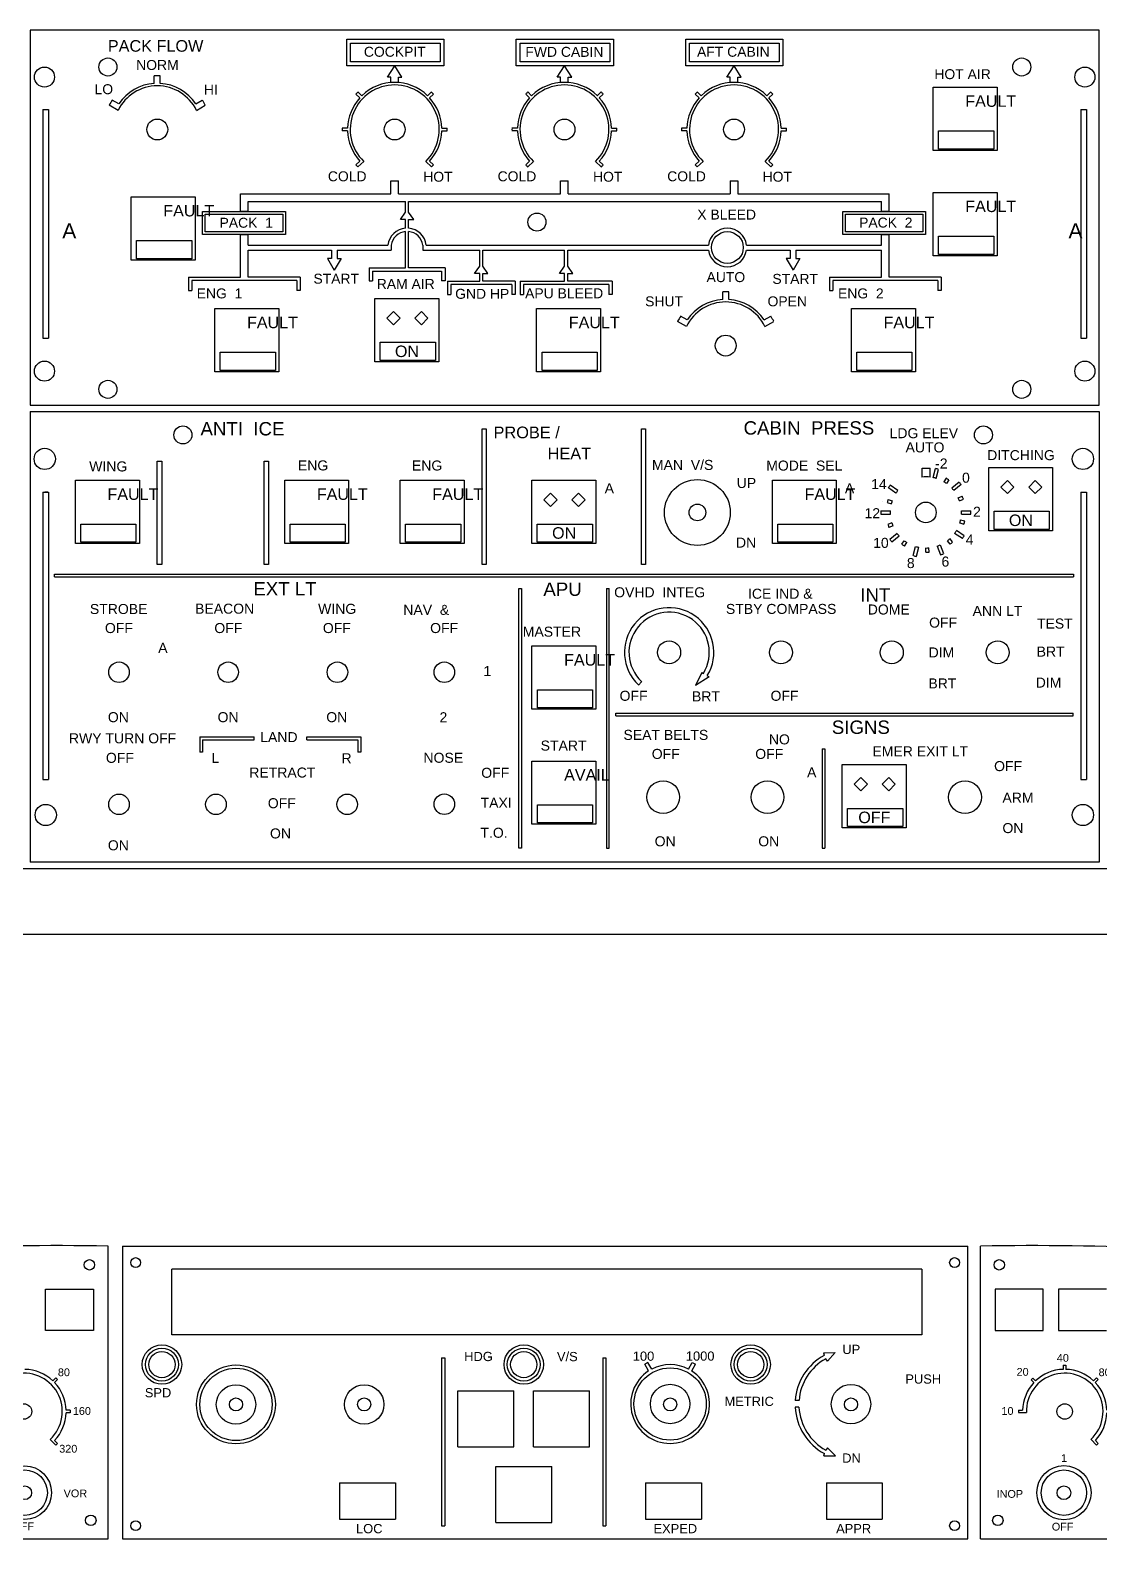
# Model space of a CAD drawing. Extents: x -28 to 311, y -2 to 142.
# Drawn here: x 93.07 to 105.88, y 45.12 to 63.18 of the extents above; entities that cross this region are included whole.
import ezdxf
from ezdxf.enums import TextEntityAlignment as Align

# ---------------------------------------------------------------- set-up
doc = ezdxf.new("R2010")
doc.units = 0
doc.header["$MEASUREMENT"] = 0
doc.layers.get('0').update_dxf_attribs({"linetype": 'CONTINUOUS'})
doc.styles.add('ARIAL', font='arial.ttf', dxfattribs={"height": 3.5})
doc.styles.add('BOBCAD_DEFAULT_FNT', font='ARIAL.TTF', dxfattribs={"height": 2.359074})

msp = doc.modelspace()

# ---------------------------------------------------------------- linework, layer by layer
at = {"color": 5, "linetype": 'CONTINUOUS'}
for p, q in [((93.072, 63.182), (93.072, 58.694)), ((105.867, 63.182), (93.072, 63.182)), ((105.867, 58.694), (105.867, 63.182)), ((103.88, 62.499), (104.646, 62.499)), ((103.88, 61.742), (103.88, 62.499)), ((104.646, 62.499), (104.646, 61.742)), ((104.646, 61.742), (103.88, 61.742)), ((103.88, 61.239), (104.646, 61.239)), ((103.88, 60.482), (103.88, 61.239)), ((104.646, 61.239), (104.646, 60.482)), ((94.28, 61.187), (95.045, 61.187)), ((94.28, 60.43), (94.28, 61.187)), ((95.045, 61.187), (95.045, 60.43)), ((95.045, 60.43), (94.28, 60.43)), ((104.646, 60.482), (103.88, 60.482)), ((97.197, 59.969), (97.963, 59.969)), ((97.197, 59.212), (97.197, 59.969)), ((97.963, 59.969), (97.963, 59.212)), ((95.282, 59.849), (96.047, 59.849)), ((95.282, 59.092), (95.282, 59.849)), ((96.047, 59.849), (96.047, 59.092)), ((99.134, 59.849), (99.9, 59.849)), ((99.134, 59.092), (99.134, 59.849)), ((99.9, 59.849), (99.9, 59.092)), ((102.902, 59.849), (103.668, 59.849)), ((102.902, 59.092), (102.902, 59.849)), ((103.668, 59.849), (103.668, 59.092)), ((96.047, 59.092), (95.282, 59.092)), ((97.963, 59.212), (97.197, 59.212)), ((99.9, 59.092), (99.134, 59.092)), ((103.668, 59.092), (102.902, 59.092)), ((93.072, 58.694), (105.867, 58.694)), ((93.072, 58.615), (105.867, 58.615)), ((93.072, 58.615), (93.072, 53.22)), ((105.867, 58.615), (105.867, 53.22)), ((104.546, 57.946), (105.311, 57.946)), ((104.546, 57.189), (104.546, 57.946)), ((105.311, 57.946), (105.311, 57.189)), ((93.613, 57.794), (94.378, 57.794)), ((93.613, 57.037), (93.613, 57.794)), ((94.378, 57.794), (94.378, 57.037)), ((96.118, 57.794), (96.883, 57.794)), ((96.118, 57.037), (96.118, 57.794)), ((96.883, 57.794), (96.883, 57.037)), ((97.5, 57.794), (98.265, 57.794)), ((97.5, 57.037), (97.5, 57.794)), ((98.265, 57.794), (98.265, 57.037)), ((99.078, 57.794), (99.843, 57.794)), ((99.078, 57.037), (99.078, 57.794)), ((99.843, 57.794), (99.843, 57.037)), ((101.956, 57.794), (102.721, 57.794)), ((101.956, 57.037), (101.956, 57.794)), ((102.721, 57.794), (102.721, 57.037)), ((105.311, 57.189), (104.546, 57.189)), ((94.378, 57.037), (93.613, 57.037)), ((96.883, 57.037), (96.118, 57.037)), ((98.265, 57.037), (97.5, 57.037)), ((99.843, 57.037), (99.078, 57.037)), ((102.721, 57.037), (101.956, 57.037)), ((99.078, 55.81), (99.844, 55.81)), ((99.078, 55.053), (99.078, 55.81)), ((99.844, 55.81), (99.844, 55.053)), ((99.844, 55.053), (99.078, 55.053)), ((99.078, 54.432), (99.844, 54.432)), ((99.078, 53.675), (99.078, 54.432)), ((99.844, 54.432), (99.844, 53.675)), ((102.792, 54.389), (103.557, 54.389)), ((102.792, 53.633), (102.792, 54.389)), ((103.557, 54.389), (103.557, 53.633)), ((99.844, 53.675), (99.078, 53.675)), ((103.557, 53.633), (102.792, 53.633)), ((106.396, 53.141), (92.543, 53.141)), ((105.867, 53.22), (93.072, 53.22)), ((106.581, 52.354), (92.359, 52.354)), ((94.004, 45.12), (94.004, 48.624)), ((94.177, 48.624), (94.177, 45.12)), ((94.177, 48.624), (104.295, 48.624)), ((104.295, 45.12), (104.295, 48.624)), ((104.448, 45.12), (104.448, 48.624)), ((94.767, 47.561), (94.767, 48.348)), ((103.743, 48.348), (94.767, 48.348)), ((103.743, 48.348), (103.743, 47.561)), ((93.254, 48.108), (93.828, 48.108)), ((93.254, 47.615), (93.254, 48.108)), ((93.828, 48.108), (93.828, 47.615)), ((105.199, 48.108), (104.624, 48.108)), ((104.624, 48.108), (104.624, 47.615)), ((105.199, 47.615), (105.199, 48.108)), ((105.956, 48.108), (105.382, 48.108)), ((105.382, 48.108), (105.382, 47.615)), ((93.828, 47.615), (93.254, 47.615)), ((103.743, 47.561), (94.767, 47.561)), ((104.624, 47.615), (105.199, 47.615)), ((105.382, 47.615), (105.956, 47.615)), ((98.192, 46.891), (98.862, 46.891)), ((98.192, 46.222), (98.192, 46.891)), ((98.862, 46.222), (98.862, 46.891)), ((99.098, 46.222), (99.098, 46.891)), ((99.098, 46.891), (99.767, 46.891)), ((99.767, 46.222), (99.767, 46.891)), ((98.192, 46.222), (98.862, 46.222)), ((99.098, 46.222), (99.767, 46.222)), ((98.645, 45.986), (99.314, 45.986)), ((98.645, 45.317), (98.645, 45.986)), ((99.314, 45.317), (99.314, 45.986)), ((96.775, 45.789), (96.775, 45.356)), ((96.775, 45.789), (97.444, 45.789)), ((97.444, 45.789), (97.444, 45.356)), ((100.436, 45.789), (100.436, 45.356)), ((100.436, 45.789), (101.106, 45.789)), ((101.106, 45.789), (101.106, 45.356)), ((102.602, 45.789), (102.602, 45.356)), ((102.602, 45.789), (103.271, 45.789)), ((103.271, 45.789), (103.271, 45.356)), ((96.775, 45.356), (97.444, 45.356)), ((100.436, 45.356), (101.106, 45.356)), ((102.602, 45.356), (103.271, 45.356)), ((98.645, 45.317), (99.314, 45.317)), ((87.893, 45.12), (94.004, 45.12)), ((94.177, 45.12), (104.295, 45.12)), ((104.448, 45.12), (110.559, 45.12))]:
    msp.add_line(p, q, dxfattribs=at)
at = {"color": 1, "linetype": 'CONTINUOUS'}
for p, q in [((96.861, 63.073), (98.024, 63.073)), ((96.861, 62.757), (96.861, 63.073)), ((98.024, 63.073), (98.024, 62.757)), ((98.89, 63.073), (100.053, 63.073)), ((98.89, 62.757), (98.89, 63.073)), ((100.053, 63.073), (100.053, 62.757)), ((100.92, 63.073), (102.083, 63.073)), ((100.92, 62.757), (100.92, 63.073)), ((102.083, 63.073), (102.083, 62.757)), ((96.906, 63.028), (97.98, 63.028)), ((96.906, 62.801), (96.906, 63.028)), ((97.98, 63.028), (97.98, 62.801)), ((98.935, 63.028), (100.009, 63.028)), ((98.935, 62.801), (98.935, 63.028)), ((100.009, 63.028), (100.009, 62.801)), ((100.965, 63.028), (102.038, 63.028)), ((100.965, 62.801), (100.965, 63.028)), ((102.038, 63.028), (102.038, 62.801)), ((98.024, 62.757), (96.861, 62.757)), ((97.98, 62.801), (96.906, 62.801)), ((97.347, 62.62), (97.435, 62.757)), ((97.522, 62.62), (97.435, 62.757)), ((100.053, 62.757), (98.89, 62.757)), ((100.009, 62.801), (98.935, 62.801)), ((99.379, 62.62), (99.467, 62.757)), ((99.554, 62.62), (99.467, 62.757)), ((102.083, 62.757), (100.92, 62.757)), ((102.038, 62.801), (100.965, 62.801)), ((101.409, 62.62), (101.497, 62.757)), ((101.584, 62.62), (101.497, 62.757)), ((94.556, 62.545), (94.556, 62.636)), ((94.629, 62.545), (94.629, 62.636)), ((97.389, 62.62), (97.347, 62.62)), ((97.389, 62.555), (97.389, 62.62)), ((97.481, 62.62), (97.522, 62.62)), ((97.481, 62.555), (97.481, 62.62)), ((99.421, 62.62), (99.379, 62.62)), ((99.421, 62.555), (99.421, 62.62)), ((99.513, 62.62), (99.554, 62.62)), ((99.513, 62.555), (99.513, 62.62)), ((101.451, 62.62), (101.409, 62.62)), ((101.451, 62.555), (101.451, 62.62)), ((101.543, 62.62), (101.584, 62.62)), ((101.543, 62.555), (101.543, 62.62)), ((94.132, 62.301), (94.054, 62.346)), ((95.053, 62.301), (95.131, 62.346)), ((97.017, 62.372), (96.971, 62.417)), ((97.041, 62.397), (96.995, 62.442)), ((97.828, 62.397), (97.875, 62.442)), ((97.852, 62.372), (97.899, 62.417)), ((99.049, 62.372), (99.003, 62.417)), ((99.073, 62.397), (99.027, 62.442)), ((99.86, 62.397), (99.907, 62.442)), ((99.884, 62.372), (99.93, 62.417)), ((101.079, 62.372), (101.033, 62.417)), ((101.103, 62.397), (101.057, 62.442)), ((101.89, 62.397), (101.937, 62.442)), ((101.914, 62.372), (101.961, 62.417)), ((93.221, 62.233), (93.291, 62.233)), ((93.221, 62.233), (93.221, 59.494)), ((93.291, 62.233), (93.291, 59.494)), ((94.123, 62.222), (94.018, 62.283)), ((95.062, 62.222), (95.167, 62.283)), ((105.648, 62.233), (105.718, 62.233)), ((105.648, 62.233), (105.648, 59.494)), ((105.718, 62.233), (105.718, 59.494)), ((96.871, 62.01), (96.807, 62.01)), ((96.871, 61.976), (96.807, 61.976)), ((97.999, 62.01), (98.063, 62.01)), ((97.999, 61.976), (98.063, 61.976)), ((98.903, 62.01), (98.839, 62.01)), ((98.903, 61.976), (98.839, 61.976)), ((100.031, 62.01), (100.095, 62.01)), ((100.031, 61.976), (100.095, 61.976)), ((100.933, 62.01), (100.869, 62.01)), ((100.933, 61.976), (100.869, 61.976)), ((102.061, 62.01), (102.125, 62.01)), ((102.061, 61.976), (102.125, 61.976)), ((103.944, 61.975), (104.605, 61.975)), ((103.944, 61.759), (103.944, 61.975)), ((104.605, 61.975), (104.605, 61.759)), ((97.017, 61.614), (96.971, 61.569)), ((97.064, 61.611), (96.995, 61.544)), ((97.806, 61.611), (97.875, 61.544)), ((97.852, 61.614), (97.899, 61.569)), ((99.049, 61.614), (99.003, 61.569)), ((99.096, 61.611), (99.027, 61.544)), ((99.838, 61.611), (99.907, 61.544)), ((99.884, 61.614), (99.93, 61.569)), ((101.079, 61.614), (101.033, 61.569)), ((101.126, 61.611), (101.057, 61.544)), ((101.868, 61.611), (101.937, 61.544)), ((101.914, 61.614), (101.961, 61.569)), ((104.605, 61.759), (103.944, 61.759)), ((97.389, 61.224), (97.389, 61.377)), ((97.389, 61.377), (97.481, 61.377)), ((97.481, 61.224), (97.481, 61.377)), ((99.421, 61.224), (99.421, 61.377)), ((99.421, 61.377), (99.513, 61.377)), ((99.513, 61.224), (99.513, 61.377)), ((101.451, 61.377), (101.543, 61.377)), ((101.451, 61.377), (101.451, 61.224)), ((101.543, 61.377), (101.543, 61.224)), ((95.589, 61.015), (95.589, 61.224)), ((95.682, 61.015), (95.682, 61.13)), ((97.565, 61.004), (97.565, 61.13)), ((97.602, 61.004), (97.602, 61.13)), ((97.602, 61.13), (103.262, 61.13)), ((99.513, 61.224), (101.451, 61.224)), ((101.543, 61.224), (103.355, 61.224)), ((103.262, 61.014), (103.262, 61.13)), ((103.355, 61.014), (103.355, 61.224)), ((95.135, 61.013), (96.126, 61.013)), ((95.135, 60.735), (95.135, 61.013)), ((95.168, 60.981), (96.094, 60.981)), ((95.168, 60.767), (95.168, 60.981)), ((95.589, 61.015), (95.682, 61.015)), ((96.094, 60.981), (96.094, 60.767)), ((96.126, 61.013), (96.126, 60.735)), ((102.799, 61.013), (103.79, 61.013)), ((102.799, 60.735), (102.799, 61.013)), ((102.831, 60.981), (103.757, 60.981)), ((102.831, 60.767), (102.831, 60.981)), ((103.262, 61.014), (103.355, 61.014)), ((103.757, 60.981), (103.757, 60.767)), ((103.79, 61.013), (103.79, 60.735)), ((96.126, 60.735), (95.135, 60.735)), ((96.094, 60.767), (95.168, 60.767)), ((95.589, 60.224), (95.589, 60.734)), ((95.589, 60.734), (95.682, 60.734)), ((95.682, 60.609), (95.682, 60.734)), ((97.565, 60.337), (97.565, 60.772)), ((97.602, 60.337), (97.602, 60.772)), ((103.79, 60.735), (102.799, 60.735)), ((103.757, 60.767), (102.831, 60.767)), ((103.262, 60.609), (103.262, 60.734)), ((103.262, 60.734), (103.355, 60.734)), ((103.355, 60.225), (103.355, 60.734)), ((103.944, 60.715), (104.605, 60.715)), ((103.944, 60.498), (103.944, 60.715)), ((104.605, 60.715), (104.605, 60.498)), ((94.344, 60.663), (95.005, 60.663)), ((94.344, 60.446), (94.344, 60.663)), ((95.005, 60.663), (95.005, 60.446)), ((95.682, 60.609), (97.353, 60.609)), ((95.682, 60.224), (95.682, 60.548)), ((95.682, 60.548), (96.679, 60.548)), ((96.679, 60.548), (96.679, 60.45)), ((96.745, 60.548), (96.745, 60.45)), ((96.745, 60.548), (97.393, 60.548)), ((97.773, 60.548), (98.452, 60.548)), ((97.813, 60.609), (101.19, 60.609)), ((98.452, 60.358), (98.452, 60.548)), ((98.489, 60.358), (98.489, 60.548)), ((98.489, 60.548), (99.469, 60.548)), ((99.469, 60.358), (99.469, 60.548)), ((99.506, 60.358), (99.506, 60.548)), ((99.506, 60.548), (101.19, 60.548)), ((101.645, 60.548), (102.17, 60.548)), ((101.646, 60.609), (103.262, 60.609)), ((102.236, 60.548), (103.262, 60.548)), ((103.262, 60.225), (103.262, 60.548)), ((95.005, 60.446), (94.344, 60.446)), ((97.13, 60.337), (97.565, 60.337)), ((97.13, 60.337), (97.13, 60.179)), ((98.037, 60.337), (97.602, 60.337)), ((98.037, 60.337), (98.037, 60.179)), ((104.605, 60.498), (103.944, 60.498)), ((94.968, 60.224), (95.589, 60.224)), ((94.968, 60.224), (94.968, 60.066)), ((95.008, 60.185), (95.008, 60.066)), ((96.263, 60.185), (95.008, 60.185)), ((96.302, 60.224), (95.682, 60.224)), ((96.263, 60.185), (96.263, 60.066)), ((96.302, 60.224), (96.302, 60.066)), ((97.13, 60.179), (97.169, 60.179)), ((97.169, 60.297), (97.169, 60.179)), ((97.169, 60.297), (97.997, 60.297)), ((97.997, 60.297), (97.997, 60.179)), ((98.037, 60.179), (97.997, 60.179)), ((98.065, 60.176), (98.452, 60.176)), ((98.065, 60.176), (98.065, 60.018)), ((98.452, 60.176), (98.452, 60.269)), ((98.489, 60.176), (98.489, 60.269)), ((98.876, 60.176), (98.489, 60.176)), ((98.876, 60.176), (98.876, 60.018)), ((98.935, 60.176), (99.469, 60.176)), ((98.935, 60.176), (98.935, 60.018)), ((99.469, 60.176), (99.469, 60.269)), ((99.506, 60.176), (99.506, 60.269)), ((100.039, 60.176), (99.506, 60.176)), ((100.039, 60.176), (100.039, 60.018)), ((102.641, 60.225), (103.262, 60.225)), ((102.641, 60.225), (102.641, 60.066)), ((102.681, 60.185), (102.681, 60.066)), ((103.936, 60.185), (102.681, 60.185)), ((103.975, 60.225), (103.355, 60.225)), ((103.936, 60.185), (103.936, 60.066)), ((103.975, 60.225), (103.975, 60.066)), ((94.968, 60.066), (95.008, 60.066)), ((96.302, 60.066), (96.263, 60.066)), ((98.065, 60.018), (98.105, 60.018)), ((98.105, 60.136), (98.105, 60.018)), ((98.836, 60.136), (98.105, 60.136)), ((98.836, 60.136), (98.836, 60.018)), ((98.876, 60.018), (98.836, 60.018)), ((98.935, 60.018), (98.975, 60.018)), ((98.975, 60.136), (98.975, 60.018)), ((99.999, 60.136), (98.975, 60.136)), ((99.999, 60.136), (99.999, 60.018)), ((100.039, 60.018), (99.999, 60.018)), ((101.361, 59.958), (101.361, 60.049)), ((101.433, 59.958), (101.433, 60.049)), ((102.641, 60.066), (102.681, 60.066)), ((103.975, 60.066), (103.936, 60.066)), ((97.42, 59.813), (97.342, 59.734)), ((97.42, 59.813), (97.499, 59.734)), ((97.754, 59.813), (97.676, 59.734)), ((97.754, 59.813), (97.833, 59.734)), ((97.342, 59.734), (97.42, 59.656)), ((97.499, 59.734), (97.42, 59.656)), ((97.676, 59.734), (97.754, 59.656)), ((97.833, 59.734), (97.754, 59.656)), ((100.928, 59.635), (100.822, 59.696)), ((100.937, 59.713), (100.858, 59.759)), ((101.857, 59.713), (101.936, 59.759)), ((101.866, 59.635), (101.972, 59.696)), ((93.221, 59.494), (93.291, 59.494)), ((97.262, 59.445), (97.922, 59.445)), ((97.262, 59.228), (97.262, 59.445)), ((97.922, 59.445), (97.922, 59.228)), ((105.648, 59.494), (105.718, 59.494)), ((95.346, 59.325), (96.007, 59.325)), ((95.346, 59.108), (95.346, 59.325)), ((96.007, 59.325), (96.007, 59.108)), ((99.199, 59.325), (99.859, 59.325)), ((99.199, 59.108), (99.199, 59.325)), ((99.859, 59.325), (99.859, 59.108)), ((102.966, 59.325), (103.627, 59.325)), ((102.966, 59.108), (102.966, 59.325)), ((103.627, 59.325), (103.627, 59.108)), ((96.007, 59.108), (95.346, 59.108)), ((97.922, 59.228), (97.262, 59.228)), ((99.859, 59.108), (99.199, 59.108)), ((103.627, 59.108), (102.966, 59.108)), ((98.482, 58.408), (98.531, 58.408)), ((98.482, 56.783), (98.482, 58.408)), ((98.531, 58.408), (98.531, 56.783)), ((100.391, 58.408), (100.439, 58.408)), ((100.391, 56.783), (100.391, 58.408)), ((100.439, 58.408), (100.439, 56.783)), ((94.592, 58.021), (94.647, 58.021)), ((94.592, 56.784), (94.592, 58.021)), ((94.647, 58.021), (94.647, 56.784)), ((95.871, 58.021), (95.926, 58.021)), ((95.871, 56.784), (95.871, 58.021)), ((95.926, 58.021), (95.926, 56.784)), ((103.747, 57.832), (103.747, 57.939)), ((103.747, 57.939), (103.844, 57.939)), ((103.843, 57.831), (103.844, 57.939)), ((103.88, 57.825), (103.908, 57.934)), ((103.917, 57.815), (103.945, 57.924)), ((104.036, 57.819), (104.008, 57.776)), ((93.221, 57.649), (93.291, 57.649)), ((93.221, 57.649), (93.221, 54.21)), ((93.281, 57.649), (93.248, 57.649)), ((93.291, 57.649), (93.291, 54.21)), ((99.301, 57.638), (99.222, 57.559)), ((99.301, 57.638), (99.379, 57.559)), ((99.635, 57.638), (99.556, 57.559)), ((99.635, 57.638), (99.713, 57.559)), ((103.435, 57.639), (103.344, 57.704)), ((103.458, 57.67), (103.366, 57.736)), ((104.069, 57.798), (104.041, 57.755)), ((104.19, 57.772), (104.104, 57.699)), ((104.215, 57.743), (104.129, 57.67)), ((104.769, 57.79), (104.69, 57.712)), ((104.69, 57.712), (104.769, 57.633)), ((104.769, 57.79), (104.847, 57.712)), ((104.847, 57.712), (104.769, 57.633)), ((105.103, 57.79), (105.024, 57.712)), ((105.024, 57.712), (105.103, 57.633)), ((105.103, 57.79), (105.181, 57.712)), ((105.181, 57.712), (105.103, 57.633)), ((105.648, 57.649), (105.648, 54.21)), ((105.648, 57.649), (105.718, 57.649)), ((105.718, 57.649), (105.718, 54.21)), ((99.222, 57.559), (99.301, 57.481)), ((99.379, 57.559), (99.301, 57.481)), ((99.556, 57.559), (99.635, 57.481)), ((99.713, 57.559), (99.635, 57.481)), ((103.272, 57.543), (103.272, 57.543)), ((103.33, 57.526), (103.38, 57.511)), ((103.341, 57.563), (103.391, 57.548)), ((104.181, 57.583), (104.229, 57.602)), ((104.195, 57.547), (104.243, 57.566)), ((93.677, 57.269), (94.338, 57.269)), ((93.677, 57.053), (93.677, 57.269)), ((94.338, 57.269), (94.338, 57.053)), ((96.182, 57.269), (96.843, 57.269)), ((96.182, 57.053), (96.182, 57.269)), ((96.843, 57.269), (96.843, 57.053)), ((97.564, 57.269), (98.225, 57.269)), ((97.564, 57.053), (97.564, 57.269)), ((98.225, 57.269), (98.225, 57.053)), ((99.142, 57.269), (99.803, 57.269)), ((99.142, 57.053), (99.142, 57.269)), ((99.803, 57.269), (99.803, 57.053)), ((102.02, 57.269), (102.681, 57.269)), ((102.02, 57.053), (102.02, 57.269)), ((102.681, 57.269), (102.681, 57.053)), ((103.256, 57.428), (103.368, 57.428)), ((103.256, 57.389), (103.368, 57.389)), ((103.386, 57.283), (103.338, 57.265)), ((104.199, 57.282), (104.249, 57.269)), ((104.209, 57.319), (104.259, 57.306)), ((104.218, 57.428), (104.33, 57.428)), ((104.218, 57.389), (104.33, 57.389)), ((104.61, 57.422), (105.271, 57.422)), ((104.61, 57.205), (104.61, 57.422)), ((105.271, 57.422), (105.271, 57.205)), ((103.4, 57.246), (103.351, 57.229)), ((103.361, 57.088), (103.449, 57.158)), ((103.385, 57.057), (103.473, 57.128)), ((104.114, 57.055), (104.08, 57.095)), ((104.23, 57.095), (104.137, 57.157)), ((104.252, 57.127), (104.158, 57.19)), ((105.271, 57.205), (104.61, 57.205)), ((94.338, 57.053), (93.677, 57.053)), ((96.843, 57.053), (96.182, 57.053)), ((98.225, 57.053), (97.564, 57.053)), ((99.803, 57.053), (99.142, 57.053)), ((102.681, 57.053), (102.02, 57.053)), ((103.505, 57.028), (103.534, 57.07)), ((103.537, 57.006), (103.566, 57.048)), ((103.643, 56.892), (103.671, 57.001)), ((103.681, 56.883), (103.708, 56.991)), ((103.794, 56.931), (103.792, 56.983)), ((103.833, 56.933), (103.83, 56.985)), ((103.929, 57.005), (103.97, 56.901)), ((103.965, 57.019), (104.006, 56.915)), ((104.084, 57.03), (104.051, 57.07)), ((94.647, 56.784), (94.592, 56.784)), ((95.926, 56.784), (95.871, 56.784)), ((98.531, 56.783), (98.482, 56.783)), ((100.439, 56.783), (100.391, 56.783)), ((93.363, 56.67), (105.56, 56.67)), ((93.363, 56.638), (93.363, 56.67)), ((93.363, 56.638), (105.56, 56.638)), ((105.56, 56.67), (105.56, 56.638)), ((98.919, 53.39), (98.919, 56.498)), ((98.919, 56.498), (98.952, 56.498)), ((98.952, 56.498), (98.952, 53.39)), ((99.97, 56.498), (99.97, 53.39)), ((99.97, 56.498), (100.003, 56.498)), ((100.003, 53.39), (100.003, 56.498)), ((101.112, 55.491), (101.036, 55.335)), ((101.112, 55.491), (101.13, 55.481)), ((101.177, 55.454), (101.2, 55.441)), ((99.143, 55.285), (99.803, 55.285)), ((99.143, 55.069), (99.143, 55.285)), ((99.803, 55.285), (99.803, 55.069)), ((100.391, 55.381), (100.354, 55.342)), ((101.2, 55.441), (101.036, 55.335)), ((99.803, 55.069), (99.143, 55.069)), ((100.082, 55.005), (105.556, 55.005)), ((100.082, 54.972), (100.082, 55.005)), ((100.082, 54.972), (105.556, 54.972)), ((105.556, 54.972), (105.556, 55.005)), ((95.102, 54.72), (95.752, 54.72)), ((95.102, 54.72), (95.102, 54.539)), ((95.135, 54.686), (95.752, 54.686)), ((95.135, 54.686), (95.135, 54.539)), ((95.752, 54.686), (95.752, 54.72)), ((96.382, 54.686), (96.382, 54.72)), ((96.382, 54.72), (97.028, 54.72)), ((96.382, 54.686), (96.995, 54.686)), ((96.995, 54.686), (96.995, 54.539)), ((97.028, 54.72), (97.028, 54.539)), ((102.552, 54.578), (102.552, 53.39)), ((102.552, 54.578), (102.585, 54.578)), ((102.585, 54.578), (102.585, 53.39)), ((95.135, 54.539), (95.102, 54.539)), ((97.028, 54.539), (96.995, 54.539)), ((93.221, 54.21), (93.291, 54.21)), ((103.015, 54.233), (102.936, 54.155)), ((103.015, 54.233), (103.093, 54.155)), ((103.349, 54.233), (103.27, 54.155)), ((103.349, 54.233), (103.427, 54.155)), ((105.648, 54.21), (105.718, 54.21)), ((102.936, 54.155), (103.015, 54.076)), ((103.093, 54.155), (103.015, 54.076)), ((103.27, 54.155), (103.349, 54.076)), ((103.427, 54.155), (103.349, 54.076)), ((99.143, 53.908), (99.803, 53.908)), ((99.143, 53.692), (99.143, 53.908)), ((99.803, 53.908), (99.803, 53.692)), ((102.856, 53.865), (103.517, 53.865)), ((102.856, 53.649), (102.856, 53.865)), ((103.517, 53.865), (103.517, 53.649)), ((99.803, 53.692), (99.143, 53.692)), ((103.517, 53.649), (102.856, 53.649)), ((98.952, 53.39), (98.919, 53.39)), ((99.97, 53.39), (100.003, 53.39)), ((102.552, 53.39), (102.585, 53.39)), ((102.569, 47.345), (102.707, 47.352)), ((102.569, 47.345), (102.577, 47.317)), ((102.615, 47.248), (102.707, 47.352)), ((97.995, 47.285), (97.995, 45.277)), ((97.995, 47.285), (98.035, 47.285)), ((98.035, 47.285), (98.035, 45.277)), ((99.925, 47.285), (99.925, 45.277)), ((99.925, 47.285), (99.964, 47.285)), ((99.964, 47.285), (99.964, 45.277)), ((100.466, 47.231), (100.428, 47.209)), ((100.474, 47.13), (100.428, 47.209)), ((100.512, 47.152), (100.466, 47.231)), ((100.952, 47.152), (100.997, 47.231)), ((100.99, 47.13), (101.035, 47.209)), ((100.997, 47.231), (101.035, 47.209)), ((102.615, 47.248), (102.596, 47.276)), ((105.438, 47.198), (105.438, 47.149)), ((105.438, 47.198), (105.467, 47.198)), ((105.467, 47.198), (105.467, 47.149)), ((93.378, 47.047), (93.343, 47.012)), ((93.398, 47.027), (93.363, 46.992)), ((93.378, 47.047), (93.398, 47.027)), ((105.052, 47.025), (105.072, 47.045)), ((105.052, 47.025), (105.087, 46.99)), ((105.072, 47.045), (105.107, 47.01)), ((105.836, 47.047), (105.801, 47.012)), ((105.856, 47.027), (105.821, 46.992)), ((105.836, 47.047), (105.856, 47.027)), ((93.551, 46.659), (93.502, 46.659)), ((93.551, 46.63), (93.502, 46.63)), ((93.551, 46.659), (93.551, 46.63)), ((102.274, 46.695), (102.228, 46.695)), ((102.274, 46.776), (102.229, 46.776)), ((104.901, 46.661), (104.901, 46.632)), ((104.901, 46.661), (104.951, 46.661)), ((104.901, 46.632), (104.996, 46.632)), ((93.379, 46.243), (93.312, 46.31)), ((93.399, 46.263), (93.364, 46.298)), ((93.379, 46.243), (93.399, 46.263)), ((105.837, 46.243), (105.77, 46.31)), ((105.857, 46.263), (105.822, 46.298)), ((105.837, 46.243), (105.857, 46.263)), ((102.572, 46.113), (102.579, 46.14)), ((102.572, 46.113), (102.711, 46.113)), ((102.614, 46.211), (102.596, 46.183)), ((102.614, 46.211), (102.711, 46.113)), ((97.995, 45.277), (98.035, 45.277)), ((99.925, 45.277), (99.964, 45.277))]:
    msp.add_line(p, q, dxfattribs=at)
at = {"color": 3, "linetype": 'CONTINUOUS'}
for p, q in [((95.589, 61.224), (97.389, 61.224)), ((95.682, 61.13), (97.565, 61.13)), ((97.481, 61.224), (99.421, 61.224)), ((97.503, 60.915), (97.565, 61.004)), ((97.565, 60.915), (97.503, 60.915)), ((97.565, 60.811), (97.565, 60.915)), ((97.663, 60.915), (97.602, 61.004)), ((97.602, 60.915), (97.663, 60.915)), ((97.602, 60.811), (97.602, 60.915)), ((97.565, 60.58), (97.565, 60.772)), ((97.393, 60.609), (97.393, 60.548)), ((97.773, 60.609), (97.773, 60.548)), ((102.17, 60.548), (102.17, 60.45)), ((102.236, 60.548), (102.236, 60.45)), ((96.679, 60.45), (96.631, 60.45)), ((96.631, 60.45), (96.712, 60.308)), ((96.793, 60.45), (96.712, 60.308)), ((96.745, 60.45), (96.793, 60.45)), ((98.391, 60.269), (98.452, 60.358)), ((98.55, 60.269), (98.489, 60.358)), ((99.407, 60.269), (99.469, 60.358)), ((99.567, 60.269), (99.506, 60.358)), ((102.17, 60.45), (102.122, 60.45)), ((102.122, 60.45), (102.203, 60.308)), ((102.283, 60.45), (102.203, 60.308)), ((102.236, 60.45), (102.283, 60.45)), ((98.452, 60.269), (98.391, 60.269)), ((98.489, 60.269), (98.55, 60.269)), ((99.469, 60.269), (99.407, 60.269)), ((99.506, 60.269), (99.567, 60.269))]:
    msp.add_line(p, q, dxfattribs=at)
at = {"color": 7, "linetype": 'CONTINUOUS'}
for centre, radius in [((93.242, 62.621), 0.12), ((94.002, 62.741), 0.108), ((104.941, 62.741), 0.108), ((105.697, 62.621), 0.12), ((93.242, 59.1), 0.12), ((105.697, 59.1), 0.12), ((94.002, 58.882), 0.108), ((104.941, 58.882), 0.108), ((94.9, 58.336), 0.108), ((104.482, 58.336), 0.108), ((93.246, 58.049), 0.127), ((105.673, 58.049), 0.127), ((93.258, 53.786), 0.127), ((105.673, 53.786), 0.127), ((93.78, 48.4), 0.0625), ((104.672, 48.4), 0.0625), ((92.997, 46.644), 0.0927), ((93.006, 45.672), 0.0822), ((93.797, 45.341), 0.0625), ((104.655, 45.341), 0.0625)]:
    msp.add_circle(centre, radius, dxfattribs=at)
at = {"color": 5, "linetype": 'CONTINUOUS'}
for centre, radius in [((94.593, 61.993), 0.125), ((97.435, 61.993), 0.125), ((99.467, 61.993), 0.125), ((101.497, 61.993), 0.125), ((99.138, 60.884), 0.108), ((101.397, 59.406), 0.125), ((101.058, 57.408), 0.1), ((103.793, 57.408), 0.124), ((100.72, 55.733), 0.138), ((102.059, 55.733), 0.138), ((103.385, 55.733), 0.138), ((104.653, 55.733), 0.138), ((94.135, 55.495), 0.123), ((95.441, 55.495), 0.123), ((96.749, 55.495), 0.123), ((98.029, 55.495), 0.123), ((100.648, 54), 0.196), ((101.898, 54), 0.196), ((104.262, 54), 0.196), ((94.135, 53.913), 0.123), ((95.295, 53.913), 0.123), ((96.866, 53.913), 0.123), ((98.029, 53.915), 0.123), ((94.334, 48.427), 0.0591), ((104.137, 48.427), 0.0591), ((94.649, 47.206), 0.157), ((98.98, 47.206), 0.157), ((101.696, 47.206), 0.157), ((95.535, 46.729), 0.236), ((97.07, 46.729), 0.236), ((100.732, 46.734), 0.236), ((102.897, 46.733), 0.236), ((95.535, 46.729), 0.0787), ((97.07, 46.729), 0.0787), ((100.732, 46.729), 0.0787), ((102.897, 46.729), 0.0787), ((105.455, 46.644), 0.0927), ((105.446, 45.672), 0.0822), ((94.334, 45.277), 0.0591), ((104.137, 45.277), 0.0591)]:
    msp.add_circle(centre, radius, dxfattribs=at)
at = {"color": 3, "linetype": 'CONTINUOUS'}
msp.add_circle((101.418, 60.58), 0.19, dxfattribs=at)
at = {"color": 1, "linetype": 'CONTINUOUS'}
for centre, radius in [((101.058, 57.408), 0.394), ((94.649, 47.206), 0.236), ((94.649, 47.206), 0.197), ((98.98, 47.206), 0.236), ((98.98, 47.206), 0.197), ((101.696, 47.206), 0.236), ((101.696, 47.206), 0.197), ((95.535, 46.729), 0.472), ((95.535, 46.729), 0.433), ((100.732, 46.734), 0.433), ((93.006, 45.672), 0.321), ((93.006, 45.672), 0.272), ((105.446, 45.672), 0.325), ((105.446, 45.672), 0.272)]:
    msp.add_circle(centre, radius, dxfattribs=at)
for centre, radius, start, end in [((94.593, 61.993), 0.522, 26.0333, 153.9667), ((94.593, 61.993), 0.553, 93.7427, 146.2573), ((94.593, 61.993), 0.644, 86.784, 93.216), ((94.593, 61.993), 0.553, 33.7427, 86.2573), ((97.435, 61.993), 0.533, 314.153, 225.847), ((97.435, 61.993), 0.564, 45.7448, 134.2552), ((99.467, 61.993), 0.533, 314.153, 225.847), ((99.467, 61.993), 0.564, 45.7448, 134.2552), ((101.497, 61.993), 0.533, 314.153, 225.847), ((101.497, 61.993), 0.564, 45.7448, 134.2552), ((94.593, 61.993), 0.644, 146.784, 153.216), ((94.593, 61.993), 0.644, 26.784, 33.216), ((97.435, 61.993), 0.564, 137.7448, 178.2552), ((97.435, 61.993), 0.628, 134.4336, 137.5664), ((97.435, 61.993), 0.564, 1.7448, 42.2552), ((97.435, 61.993), 0.628, 42.4336, 45.5664), ((99.467, 61.993), 0.564, 137.7448, 178.2552), ((99.467, 61.993), 0.628, 134.4336, 137.5664), ((99.467, 61.993), 0.564, 1.7448, 42.2552), ((99.467, 61.993), 0.628, 42.4336, 45.5664), ((101.497, 61.993), 0.564, 137.7448, 178.2552), ((101.497, 61.993), 0.628, 134.4336, 137.5664), ((101.497, 61.993), 0.564, 1.7448, 42.2552), ((101.497, 61.993), 0.628, 42.4336, 45.5664), ((97.435, 61.993), 0.628, 178.4336, 181.5664), ((97.435, 61.993), 0.564, 181.7448, 222.2552), ((97.435, 61.993), 0.564, 317.7448, 358.2552), ((97.435, 61.993), 0.628, 358.4336, 1.5664), ((99.467, 61.993), 0.628, 178.4336, 181.5664), ((99.467, 61.993), 0.564, 181.7448, 222.2552), ((99.467, 61.993), 0.564, 317.7448, 358.2552), ((99.467, 61.993), 0.628, 358.4336, 1.5664), ((101.497, 61.993), 0.628, 178.4336, 181.5664), ((101.497, 61.993), 0.564, 181.7448, 222.2552), ((101.497, 61.993), 0.564, 317.7448, 358.2552), ((101.497, 61.993), 0.628, 358.4336, 1.5664), ((97.435, 61.993), 0.628, 222.4336, 225.5664), ((97.435, 61.993), 0.628, 314.4336, 317.5664), ((99.467, 61.993), 0.628, 222.4336, 225.5664), ((99.467, 61.993), 0.628, 314.4336, 317.5664), ((101.497, 61.993), 0.628, 222.4336, 225.5664), ((101.497, 61.993), 0.628, 314.4336, 317.5664), ((101.397, 59.406), 0.644, 86.784, 93.216), ((101.397, 59.406), 0.522, 26.0333, 153.9667), ((101.397, 59.406), 0.553, 93.7427, 146.2573), ((101.397, 59.406), 0.553, 33.7427, 86.2573), ((101.397, 59.406), 0.644, 146.784, 153.216), ((101.397, 59.406), 0.644, 26.784, 33.216), ((103.793, 57.408), 0.426, 83.1891, 96.2109), ((103.793, 57.408), 0.426, 72.9986, 78.2028), ((103.793, 57.408), 0.538, 73.5418, 77.6597), ((103.793, 57.408), 0.477, 54.6791, 59.3209), ((103.793, 57.408), 0.538, 142.5418, 146.6597), ((103.793, 57.408), 0.426, 141.9986, 147.2028), ((103.793, 57.408), 0.426, 54.3974, 59.6026), ((103.793, 57.408), 0.426, 37.8579, 43.0632), ((103.793, 57.408), 0.538, 38.4012, 42.5199), ((103.793, 57.408), 0.477, 161.1397, 165.7814), ((103.793, 57.408), 0.426, 160.8579, 166.0632), ((103.793, 57.408), 0.426, 18.9986, 24.2028), ((103.793, 57.408), 0.477, 19.2803, 23.9211), ((103.793, 57.408), 0.538, 177.9406, 182.0594), ((103.793, 57.408), 0.477, 197.4803, 202.1211), ((103.793, 57.408), 0.426, 177.3974, 182.6026), ((103.793, 57.408), 0.426, 197.1986, 202.4028), ((103.793, 57.408), 0.426, 342.6972, 347.9014), ((103.793, 57.408), 0.426, 357.3974, 2.6026), ((103.793, 57.408), 0.477, 342.9789, 347.6197), ((103.793, 57.408), 0.538, 357.9406, 2.0594), ((103.793, 57.408), 0.538, 216.6012, 220.7199), ((103.793, 57.408), 0.426, 216.0579, 221.2632), ((103.793, 57.408), 0.426, 307.2974, 312.5026), ((103.793, 57.408), 0.426, 323.8368, 329.0421), ((103.793, 57.408), 0.538, 324.3801, 328.4988), ((103.793, 57.408), 0.477, 232.8791, 237.5209), ((103.793, 57.408), 0.426, 232.5974, 237.8026), ((103.793, 57.408), 0.426, 253.2974, 258.5026), ((103.793, 57.408), 0.426, 269.8368, 275.0421), ((103.793, 57.408), 0.477, 270.1186, 274.7603), ((103.793, 57.408), 0.426, 288.6972, 293.9014), ((103.793, 57.408), 0.538, 289.2403, 293.3582), ((103.793, 57.408), 0.477, 307.5791, 312.2209), ((103.793, 57.408), 0.538, 253.8406, 257.9594), ((100.72, 55.733), 0.535, 328.6121, 226.8874), ((100.72, 55.733), 0.481, 328.4183, 226.8874), ((92.997, 46.644), 0.505, 46.7615, 88.6544), ((100.732, 46.734), 0.472, 62.2636, 117.7364), ((102.897, 46.729), 0.669, 118.5807, 175.986), ((102.897, 46.729), 0.624, 118.8751, 175.695), ((105.455, 46.644), 0.505, 91.8914, 133.564), ((105.455, 46.644), 0.505, 46.7615, 88.6544), ((92.997, 46.644), 0.459, 313.2279, 181.5433), ((92.997, 46.644), 0.505, 1.6475, 43.5245), ((100.732, 46.734), 0.472, 123.0912, 56.9088), ((105.455, 46.644), 0.505, 136.801, 178.1684), ((105.455, 46.644), 0.459, 313.2279, 181.5433), ((105.455, 46.644), 0.505, 1.6475, 43.5245), ((92.997, 46.644), 0.505, 316.6445, 358.4105), ((102.897, 46.729), 0.669, 182.935, 241.6126), ((102.897, 46.729), 0.624, 183.1477, 241.1249), ((105.455, 46.644), 0.505, 316.6445, 358.4105)]:
    msp.add_arc(centre, radius, start, end, dxfattribs=at)
at = {"color": 3, "linetype": 'CONTINUOUS'}
for centre, radius, start, end in [((97.583, 60.58), 0.232, 94.5951, 172.9244), ((97.583, 60.58), 0.192, 95.5484, 171.4507), ((97.583, 60.58), 0.232, 7.0756, 85.4049), ((97.583, 60.58), 0.192, 8.5493, 84.4516), ((101.418, 60.58), 0.23, 7.1414, 172.8586), ((101.418, 60.58), 0.23, 188.0367, 351.9633)]:
    msp.add_arc(centre, radius, start, end, dxfattribs=at)
at = {"color": 5, "linetype": 'CONTINUOUS'}
for centre, start, end in [((93.374, 15.301), 88.9172, 92.6802), ((105.078, 15.301), 87.3198, 91.0828)]:
    msp.add_arc(centre, 33.329, start, end, dxfattribs=at)

# ---------------------------------------------------------------- texts
at = {"color": 1}
for s, height, style, p in [('PACK FLOW', 0.139, 'ARIAL', (94.001, 63.063)), ('COCKPIT', 0.1192, 'ARIAL', (97.066, 62.983)), ('FWD CABIN', 0.1192, 'ARIAL', (98.999, 62.982)), ('AFT CABIN', 0.1192, 'ARIAL', (101.054, 62.983)), ('NORM', 0.1192, 'ARIAL', (94.34, 62.825)), ('HOT AIR', 0.1192, 'ARIAL', (103.895, 62.715)), ('LO', 0.1192, 'ARIAL', (93.842, 62.535)), ('HI', 0.1192, 'ARIAL', (95.151, 62.528)), ('COLD', 0.1192, 'ARIAL', (96.635, 61.492)), ('HOT', 0.1192, 'ARIAL', (97.777, 61.487)), ('COLD', 0.1192, 'ARIAL', (98.667, 61.492)), ('HOT', 0.1192, 'ARIAL', (99.809, 61.487)), ('COLD', 0.1192, 'ARIAL', (100.697, 61.492)), ('HOT', 0.1192, 'ARIAL', (101.839, 61.487)), ('PACK  1', 0.1192, 'ARIAL', (95.338, 60.936)), ('X BLEED', 0.1192, 'ARIAL', (101.057, 61.034)), ('PACK  2', 0.1192, 'ARIAL', (102.994, 60.938)), ('START', 0.1192, 'ARIAL', (96.462, 60.266)), ('RAM AIR', 0.1192, 'ARIAL', (97.22, 60.203)), ('AUTO', 0.1192, 'ARIAL', (101.168, 60.285)), ('START', 0.1192, 'ARIAL', (101.956, 60.264)), ('GND HP', 0.1192, 'ARIAL', (98.159, 60.085)), ('APU BLEED', 0.1192, 'ARIAL', (98.996, 60.091)), ('SHUT', 0.1192, 'ARIAL', (100.433, 59.995)), ('OPEN', 0.1192, 'ARIAL', (101.898, 59.995)), ('ANTI  ICE', 0.1599, 'ARIAL', (95.11, 58.49)), ('CABIN  PRESS', 0.15994, 'ARIAL', (101.611, 58.5)), ('LDG ELEV', 0.12, 'ARIAL', (103.359, 58.417)), ('HEAT', 0.14, 'ARIAL', (99.265, 58.183)), ('AUTO', 0.12, 'ARIAL', (103.55, 58.247)), ('WING', 0.12, 'ARIAL', (93.778, 58.019)), ('MODE  SEL', 0.12, 'ARIAL', (101.882, 58.029)), ('-2', 0.12, 'ARIAL', (103.904, 58.054)), ('DITCHING', 0.12, 'ARIAL', (104.527, 58.154)), ('UP', 0.12, 'ARIAL', (101.529, 57.821)), ('14', 0.12, 'ARIAL', (103.138, 57.807)), ('0', 0.12, 'ARIAL', (104.226, 57.884)), ('12', 0.12, 'ARIAL', (103.059, 57.459)), ('2', 0.12, 'ARIAL', (104.358, 57.476)), ('DN', 0.12, 'ARIAL', (101.52, 57.107)), ('10', 0.12, 'ARIAL', (103.162, 57.104)), ('4', 0.12, 'ARIAL', (104.271, 57.144)), ('8', 0.12, 'ARIAL', (103.566, 56.862)), ('6', 0.12, 'ARIAL', (103.98, 56.88)), ('STROBE', 0.12, 'ARIAL', (93.786, 56.312)), ('BEACON', 0.12, 'ARIAL', (95.045, 56.316)), ('WING', 0.12, 'ARIAL', (96.518, 56.314)), ('OFF', 0.12, 'ARIAL', (93.966, 56.084)), ('OFF', 0.12, 'ARIAL', (95.276, 56.084)), ('OFF', 0.12, 'ARIAL', (96.575, 56.084)), ('OFF', 0.12, 'ARIAL', (97.859, 56.084)), ('OFF', 0.12, 'ARIAL', (103.832, 56.149)), ('1', 0.12, 'ARIAL', (98.497, 55.569)), ('OFF', 0.12, 'ARIAL', (100.127, 55.273)), ('OFF', 0.12, 'ARIAL', (101.934, 55.273)), ('ON', 0.12, 'ARIAL', (94.001, 55.017)), ('ON', 0.12, 'ARIAL', (95.315, 55.017)), ('ON', 0.12, 'ARIAL', (96.616, 55.017)), ('2', 0.12, 'ARIAL', (97.971, 55.016)), ('RWY TURN OFF', 0.11996, 'ARIAL', (93.535, 54.764)), ('LAND', 0.12, 'ARIAL', (95.825, 54.778)), ('START', 0.12, 'ARIAL', (99.182, 54.677)), ('OFF', 0.12, 'ARIAL', (100.512, 54.577)), ('OFF', 0.12, 'ARIAL', (101.751, 54.577)), ('OFF', 0.12, 'ARIAL', (93.978, 54.53)), ('L', 0.12, 'ARIAL', (95.241, 54.529)), ('R', 0.12, 'ARIAL', (96.798, 54.525)), ('NOSE', 0.12, 'ARIAL', (97.779, 54.531)), ('OFF', 0.12, 'ARIAL', (104.61, 54.431)), ('RETRACT', 0.12, 'ARIAL', (95.694, 54.354)), ('OFF', 0.12, 'ARIAL', (98.471, 54.351)), ('OFF', 0.12, 'ARIAL', (95.916, 53.987)), ('TAXI', 0.12, 'ARIAL', (98.463, 53.992)), ('ON', 0.12, 'ARIAL', (104.71, 53.689)), ('ON', 0.12, 'ARIAL', (94.001, 53.483)), ('ON', 0.12, 'ARIAL', (95.942, 53.625)), ('T.O.', 0.12, 'ARIAL', (98.461, 53.633)), ('ON', 0.12, 'ARIAL', (100.547, 53.531)), ('ON', 0.12, 'ARIAL', (101.787, 53.531)), ('100', 0.1103, 'BOBCAD_DEFAULT_FNT', (100.285, 47.362)), ('1000', 0.1103, 'BOBCAD_DEFAULT_FNT', (100.92, 47.363)), ('UP', 0.1103, 'BOBCAD_DEFAULT_FNT', (102.794, 47.443)), ('40', 0.0929, 'BOBCAD_DEFAULT_FNT', (105.361, 47.333)), ('80', 0.0929, 'BOBCAD_DEFAULT_FNT', (93.403, 47.16)), ('20', 0.0929, 'BOBCAD_DEFAULT_FNT', (104.879, 47.165)), ('80', 0.0929, 'BOBCAD_DEFAULT_FNT', (105.861, 47.16)), ('160', 0.0929, 'BOBCAD_DEFAULT_FNT', (93.582, 46.697)), ('10', 0.0929, 'BOBCAD_DEFAULT_FNT', (104.698, 46.697)), ('320', 0.0929, 'BOBCAD_DEFAULT_FNT', (93.419, 46.245)), ('DN', 0.1103, 'BOBCAD_DEFAULT_FNT', (102.792, 46.142)), ('1', 0.0929, 'BOBCAD_DEFAULT_FNT', (105.411, 46.133)), ('VOR', 0.0929, 'BOBCAD_DEFAULT_FNT', (93.472, 45.71)), ('INOP', 0.0929, 'BOBCAD_DEFAULT_FNT', (104.64, 45.704)), ('OFF', 0.0929, 'BOBCAD_DEFAULT_FNT', (92.857, 45.316)), ('LOC', 0.1103, 'BOBCAD_DEFAULT_FNT', (96.972, 45.297)), ('EXPED', 0.1103, 'BOBCAD_DEFAULT_FNT', (100.533, 45.297)), ('APPR', 0.1103, 'BOBCAD_DEFAULT_FNT', (102.719, 45.297)), ('OFF', 0.0929, 'BOBCAD_DEFAULT_FNT', (105.301, 45.312))]:
    msp.add_text(s, height=height, dxfattribs=dict(at, style=style)).set_placement(p, align=Align.TOP_LEFT)
at = {"color": 1, "style": 'ARIAL'}
for s, p in [('ON', (97.582, 59.406)), ('ON', (104.931, 57.383)), ('ON', (99.463, 57.231)), ('OFF', (103.177, 53.826))]:
    msp.add_text(s, height=0.1378, dxfattribs=at).set_placement(p, align=Align.TOP_CENTER)
for s, height, p in [('EXT LT', 0.1599, (96.121, 56.494)), ('APU', 0.1599, (99.444, 56.489)), ('ICE IND &', 0.12, (102.051, 56.435)), ('STBY COMPASS', 0.11996, (102.061, 56.253)), ('DOME', 0.12, (103.349, 56.246)), ('ANN LT', 0.12, (104.651, 56.229)), ('TEST', 0.12, (105.337, 56.078)), ('DIM', 0.12, (103.98, 55.732)), ('BRT', 0.12, (105.287, 55.742)), ('BRT', 0.12, (103.991, 55.361)), ('DIM', 0.12, (105.262, 55.371)), ('BRT', 0.12, (101.161, 55.206)), ('SIGNS', 0.1599, (103.015, 54.837)), ('SEAT BELTS', 0.12, (100.681, 54.745)), ('EMER EXIT LT', 0.11996, (103.726, 54.548)), ('ARM', 0.12, (104.896, 53.993))]:
    msp.add_text(s, height=height, dxfattribs=at).set_placement(p, align=Align.MIDDLE_CENTER)
at = {"color": 1, "attachment_point": 1}
for s, insert, char_height, style in [('FAULT\\p\\p\\p\\pOFF', (104.265, 62.402, 0.039), 0.1378, 'ARIAL'), ('FAULT\\p\\p\\p\\pOFF', (94.665, 61.09, 0.039), 0.1378, 'ARIAL'), ('FAULT\\p\\p\\p\\pOFF', (104.265, 61.142, 0.039), 0.1378, 'ARIAL'), ('A\\p\\pI\\p\\pR\\p\\p\\p\\pC\\p\\pO\\p\\pN\\p\\pD', (93.456, 60.87, 0.039), 0.17877, 'ARIAL'), ('A\\p\\pI\\p\\pR\\p\\p\\p\\pC\\p\\pO\\p\\pN\\p\\pD', (105.501, 60.87, 0.039), 0.17877, 'ARIAL'), ('ENG  1  \\p\\pBLEED', (95.065, 60.09, 0.039), 0.11918, 'ARIAL'), ('ENG  2  \\p\\pBLEED', (102.742, 60.09, 0.039), 0.11918, 'ARIAL'), ('FAULT\\p\\p\\p\\pOFF', (95.667, 59.752, 0.039), 0.1378, 'ARIAL'), ('FAULT\\p\\p\\p\\pOFF', (99.519, 59.752, 0.039), 0.1378, 'ARIAL'), ('FAULT\\p\\p\\p\\pOFF', (103.287, 59.752, 0.039), 0.1378, 'ARIAL'), ('PROBE / \\p\\pWINDOW', (98.618, 58.436, 0.039), 0.13995, 'ARIAL'), ('ENG  \\p\\p1', (96.276, 58.031, 0.039), 0.12, 'ARIAL'), ('ENG  \\p\\p2', (97.641, 58.03, 0.039), 0.12, 'ARIAL'), ('MAN  V/S  \\p\\pCTL', (100.514, 58.037, 0.039), 0.11996, 'ARIAL'), ('FAULT\\p\\p\\p\\pON', (93.997, 57.696, 0.039), 0.1378, 'ARIAL'), ('FAULT\\p\\p\\p\\pON', (96.503, 57.696, 0.039), 0.1378, 'ARIAL'), ('FAULT\\p\\p\\p\\pON', (97.885, 57.696, 0.039), 0.1378, 'ARIAL'), ('A\\p\\pU\\p\\pT\\p\\pO', (99.948, 57.757, 0.039), 0.11996, 'ARIAL'), ('FAULT\\p\\p\\p\\pMAN', (102.341, 57.696, 0.039), 0.1378, 'ARIAL'), ('A\\p\\pU\\p\\pT\\p\\pO', (102.824, 57.757, 0.039), 0.11996, 'ARIAL'), ('OVHD  INTEG  \\p\\pLT', (100.062, 56.512, 0.039), 0.11996, 'ARIAL'), ('INT \\p\\pLT', (103.008, 56.5, 0.039), 0.1599, 'ARIAL'), ('NAV  &  \\p\\pLOGO', (97.538, 56.302, 0.039), 0.11996, 'ARIAL'), ('MASTER  \\p\\pSV', (98.968, 56.041, 0.039), 0.11996, 'ARIAL'), ('A\\p\\pU\\p\\pT\\p\\pO', (94.604, 55.847, 0.039), 0.11996, 'ARIAL'), ('FAULT\\p\\p\\p\\pON', (99.463, 55.712, 0.039), 0.1378, 'ARIAL'), ('NO \\p\\pSMOKING', (101.914, 54.751, 0.039), 0.11996, 'ARIAL'), ('AVAIL\\p\\p\\p\\pON', (99.463, 54.335, 0.039), 0.1378, 'ARIAL'), ('A\\p\\pU\\p\\pT\\p\\pO', (102.371, 54.357, 0.039), 0.11996, 'ARIAL'), ('PUSH\\p\\p\\p\\p  TO\\p\\p\\p\\pLEVEL\\p\\p\\p\\p OFF', (103.548, 47.088, 0.039), 0.11029, 'BOBCAD_DEFAULT_FNT'), ('METRIC\\p\\p\\p\\p   ALT', (101.383, 46.821, 0.039), 0.11029, 'BOBCAD_DEFAULT_FNT')]:
    msp.add_mtext(s, dxfattribs=dict(at, insert=insert, char_height=char_height, style=style))
at = {"color": 5, "attachment_point": 1, "style": 'BOBCAD_DEFAULT_FNT'}
for s, insert, char_height in [('HDG\\p\\pTRK', (98.267, 47.358, 0.039), 0.1103), ('V/S\\p\\pFPA', (99.377, 47.357, 0.039), 0.1103), (' SPD\\p\\p\\p\\pMACH', (94.401, 46.924, 0.039), 0.11029)]:
    msp.add_mtext(s, dxfattribs=dict(at, insert=insert, char_height=char_height))

doc.saveas('drawing.dxf')
